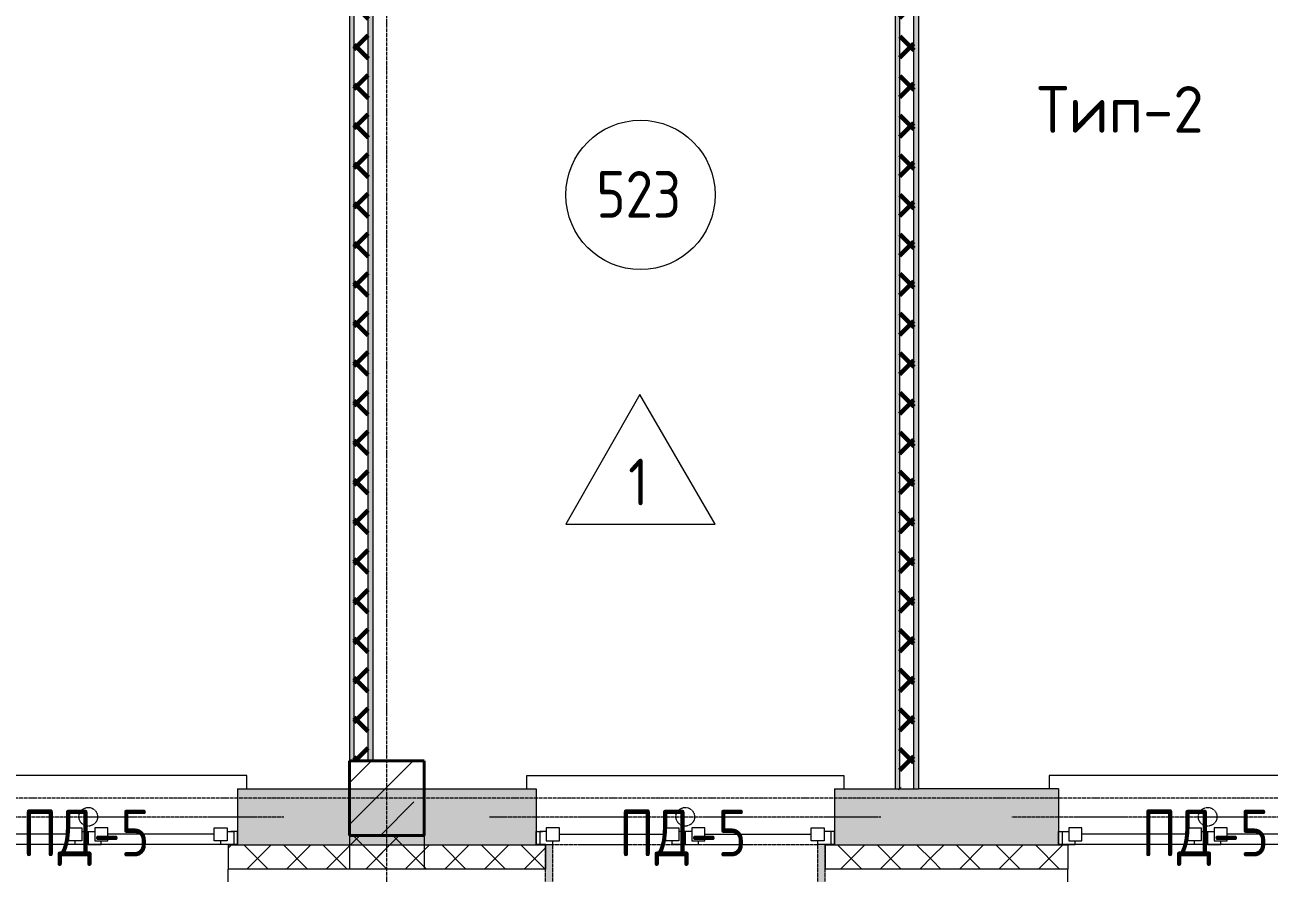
# Model space of a CAD drawing. Header units: millimetres. Extents: x -60946 to 138510, y -262288 to 24501.
# Drawn here: x 19870 to 26539, y -257711 to -253166 of the extents above; entities that cross this region are included whole.
import ezdxf

# ---------------------------------------------------------------- set-up
doc = ezdxf.new("R2010")
doc.units = ezdxf.units.MM
doc.linetypes.add('ADSK_Линия сетки', pattern=[25, 20, -2.5, 0, -2.5])
doc.linetypes.add('ADSK_Невидимые', pattern=[5, 3, -2])
for name, color, linetype, lineweight in [('2)Тип-2', 3, 'Continuous', 60), ('_ Окна', 7, 'Continuous', 18), ('Марки окон', 7, 'Continuous', 20), ('Марки помещений', 7, 'Continuous', 20), ('Несущие колонны', 7, 'Continuous', 18), ('Обобщенные модели', 7, 'ADSK_Невидимые', 18), ('Окна', 7, 'Continuous', 9), ('Оси', 7, 'Continuous', 9), ('Стены внутренние', 7, 'Continuous', 18), ('Стены наружные', 7, 'Continuous', 18), ('Стены несущие', 7, 'Continuous', 30), ('Стены отделка', 7, 'Continuous', 30), ('Стены штриховка', 7, 'Continuous', 9)]:
    doc.layers.add(name, color=color, linetype=linetype, lineweight=lineweight)
doc.styles.add('GOST Common_2', font='', dxfattribs={"width": 0.9, "height": 250})
doc.styles.add('GOST Common_4', font='', dxfattribs={"height": 250})
doc.styles.get('GOST Common_2').set_extended_font_data('GOST Common')
doc.styles.get('GOST Common_4').set_extended_font_data('GOST Common')
pattern_1 = [(45, (9.36, -250313.7), (-106.066, 106.066), []), (135, (9.36, -250313.7), (-106.066, -106.066), [])]

# ---------------------------------------------------------------- blocks, each defined once
blk = doc.blocks.new('ADSK_КолоннаЖБ_Прямоугольная - 400x400 мм-1807143-Маркировочный 5-й')
at = {"layer": 'Несущие колонны', "lineweight": 40}
for p, q in [((-200, 200), (200, 200)), ((-200, -200), (-200, 200)), ((200, 200), (200, -200)), ((200, -200), (-200, -200))]:
    blk.add_line(p, q, dxfattribs=at)
blk = doc.blocks.new('ОКНО L03 _2СТ_RS - ОК-5_1600х2000h-3556607-Маркировочный 5-й')
at = {"layer": '_ Окна'}
for p, q in [((-713.1, -59), (-783.1, -59)), ((-783.1, -59), (-783.1, -129)), ((-713.1, -129), (-713.1, -59)), ((-143.1, -129), (-143.1, -59)), ((-143.1, -59), (-73.1, -59)), ((-73.1, -59), (-73.1, -129)), ((66.9, -59), (-3.1, -59)), ((-3.1, -59), (-3.1, -129)), ((66.9, -129), (66.9, -59)), ((636.9, -129), (636.9, -59)), ((636.9, -59), (706.9, -59)), ((706.9, -59), (706.9, -129)), ((-838.1, -149), (-838.1, -79)), ((-838.1, -79), (-803.1, -79)), ((-818.1, -79), (-818.1, -149)), ((-783.1, -79), (-818.1, -79)), ((-783.1, -129), (-713.1, -129)), ((-748.1, -149), (-748.1, -129)), ((-713.1, -94), (-143.1, -94)), ((-73.1, -129), (-143.1, -129)), ((-108.1, -149), (-108.1, -129)), ((-38.1, -79), (-73.1, -79)), ((-38.1, -79), (-38.1, -149)), ((-38.1, -79), (-38.1, -149)), ((-3.1, -79), (-38.1, -79)), ((-3.1, -129), (66.9, -129)), ((31.9, -149), (31.9, -129)), ((66.9, -94), (636.9, -94)), ((706.9, -129), (636.9, -129)), ((671.9, -149), (671.9, -129)), ((741.9, -79), (706.9, -79)), ((761.9, -79), (726.9, -79)), ((741.9, -79), (741.9, -149)), ((761.9, -149), (761.9, -79)), ((-838.1, -149), (-833.1, -149)), ((-818.1, -149), (-748.1, -149)), ((-38.1, -149), (-108.1, -149)), ((-38.1, -149), (31.9, -149)), ((741.9, -149), (671.9, -149)), ((761.9, -149), (756.9, -149))]:
    blk.add_line(p, q, dxfattribs=at)
blk = doc.blocks.new('Обобщенные модели 7 - Обобщенные модели 7-1212709-Маркировочный 5-й')
at = {"layer": 'Обобщенные модели'}
h = blk.add_hatch(color=256, dxfattribs=at)
h.paths.add_polyline_path([(24110, -7577.5), (24150, -7577.5), (24150, -7244), (24110, -7244)])
h.paths.add_polyline_path([(22650, -7577.5), (22690, -7577.5), (22690, -7244), (22650, -7244)])
for p, q in [((22650, -7244), (22690, -7244)), ((22650, -7577.5), (22650, -7244)), ((22690, -7244), (24110, -7244)), ((22690, -7577.5), (22690, -7244)), ((24150, -7244), (24110, -7244)), ((24110, -7577.5), (24110, -7244)), ((24150, -7577.5), (24150, -7244))]:
    blk.add_line(p, q, dxfattribs=at)
blk = doc.blocks.new('Подоконник_ - ПД-5-3556614-Маркировочный 5-й')
at = {"layer": 'Окна'}
for p, q in [((-850, 300), (850, 300)), ((-850, 229), (-850, 300)), ((850, 300), (850, 229))]:
    blk.add_line(p, q, dxfattribs=at)
blk = doc.blocks.new('ОКНО L03 _2СТ_RS - ОК-5_1600х2000h-3556615-Маркировочный 5-й')
at = {"layer": '_ Окна'}
for p, q in [((-838.1, 149), (-838.1, 79)), ((-838.1, 149), (-833.1, 149)), ((-818.1, 149), (-748.1, 149)), ((-818.1, 79), (-818.1, 149)), ((-748.1, 149), (-748.1, 129)), ((-108.1, 149), (-108.1, 129)), ((-38.1, 149), (-108.1, 149)), ((-38.1, 79), (-38.1, 149)), ((-38.1, 149), (31.9, 149)), ((-38.1, 79), (-38.1, 149)), ((31.9, 149), (31.9, 129)), ((671.9, 149), (671.9, 129)), ((741.9, 149), (671.9, 149)), ((741.9, 79), (741.9, 149)), ((761.9, 149), (756.9, 149)), ((761.9, 149), (761.9, 79)), ((-838.1, 79), (-803.1, 79)), ((-783.1, 79), (-818.1, 79)), ((-783.1, 59), (-783.1, 129)), ((-783.1, 129), (-713.1, 129)), ((-713.1, 129), (-713.1, 59)), ((-713.1, 94), (-143.1, 94)), ((-143.1, 129), (-143.1, 59)), ((-73.1, 129), (-143.1, 129)), ((-73.1, 59), (-73.1, 129)), ((-38.1, 79), (-73.1, 79)), ((-3.1, 79), (-38.1, 79)), ((-3.1, 59), (-3.1, 129)), ((-3.1, 129), (66.9, 129)), ((66.9, 129), (66.9, 59)), ((66.9, 94), (636.9, 94)), ((636.9, 129), (636.9, 59)), ((706.9, 129), (636.9, 129)), ((706.9, 59), (706.9, 129)), ((741.9, 79), (706.9, 79)), ((761.9, 79), (726.9, 79)), ((-713.1, 59), (-783.1, 59)), ((-143.1, 59), (-73.1, 59)), ((66.9, 59), (-3.1, 59)), ((636.9, 59), (706.9, 59))]:
    blk.add_line(p, q, dxfattribs=at)
blk = doc.blocks.new('Подоконник_ - ПД-5-3556619-Маркировочный 5-й')
at = {"layer": 'Окна'}
for p, q in [((-850, -229), (-850, -300)), ((850, -300), (850, -229)), ((-850, -300), (850, -300))]:
    blk.add_line(p, q, dxfattribs=at)
blk = doc.blocks.new('Отлив_ - ОЦC-V14-Маркировочный 5-й')
at = {"layer": 'Окна'}
for p, q in [((-750, 341), (-750, 333.5)), ((-750, 341), (750, 341)), ((-750, 341), (750, 341)), ((750, 341), (750, 333.5)), ((-750, 328.5), (-750, 131)), ((750, 328.5), (750, 131)), ((-750, 0), (750, 0))]:
    blk.add_line(p, q, dxfattribs=at)
blk = doc.blocks.new('BS_Перемычка металлическая - BS_Перемычка металлическая-3881251-Маркировочный 5-й')
at = {"layer": 'Обобщенные модели', "linetype": 'ADSK_Невидимые', "lineweight": 18}
blk.add_line((-1050, 0), (1050, 0), dxfattribs=at)
blk.add_circle((0, 0), 50, dxfattribs=at)
blk = doc.blocks.new('ADSK_Марка_Помещение_ОдноЗначение - Номер-159740-Маркировочный 5-й')
at = {"layer": 'Марки помещений'}
blk.add_circle((0, 0), 4, dxfattribs=at)
blk = doc.blocks.new('ADSK_Марка_Помещение_ТипПола_ГОСТ21-501-2011 - Отделка пола-1456712-Маркировочный 5-й')
at = {"layer": 'Марки помещений'}
for p, q in [((0, 6.934), (-3.965, 0)), ((4.041, 0), (0, 6.934)), ((-3.965, 0), (4.041, 0))]:
    blk.add_line(p, q, dxfattribs=at)

msp = doc.modelspace()

# ---------------------------------------------------------------- hatches: boundary and pattern name
at = {"layer": '2)Тип-2'}
for points in [[(21634.3615, -256333.7359), (21634.3615, -251558.7359), (21609.3615, -251558.7359), (21609.3615, -256333.7359)], [(21734.3615, -256333.7359), (21734.3615, -251558.7359), (21709.3615, -251558.7359), (21709.3615, -256333.7359)], [(24559.3615, -256333.7359), (24559.3615, -251558.7359), (24534.3615, -251558.7359), (24534.3615, -256333.7359)], [(24659.3615, -256333.7359), (24659.3615, -251558.7359), (24634.3615, -251558.7359), (24634.3615, -256333.7359)], [(21634.3615, -257108.7359), (21634.3615, -256333.7359), (21609.3615, -256333.7359), (21609.3615, -257108.7359)], [(21734.3615, -257108.7359), (21734.3615, -256333.7359), (21709.3615, -256333.7359), (21709.3615, -257108.7359)], [(24559.3615, -257258.7359), (24559.3615, -256333.7359), (24534.3615, -256333.7359), (24534.3615, -257258.7359)], [(24659.3615, -257258.7359), (24659.3615, -256333.7359), (24634.3615, -256333.7359), (24634.3615, -257258.7359)]]:
    msp.add_hatch(color=256, dxfattribs=at).paths.add_polyline_path(points)
h = msp.add_hatch(dxfattribs=at)
h.set_pattern_fill('FP_4', color=256, style=0, pattern_type=2)
h.set_pattern_definition(pattern_1)
h.paths.add_polyline_path([(21709.3615, -256333.7359), (21709.3615, -251558.7359), (21634.3615, -251558.7359), (21634.3615, -256333.7359)])
h = msp.add_hatch(dxfattribs=at)
h.set_pattern_fill('FP_4', color=256, style=0, pattern_type=2)
h.set_pattern_definition(pattern_1)
h.paths.add_polyline_path([(24559.3615, -256333.7359), (24634.3615, -256333.7359), (24634.3615, -251508.7359), (24559.3615, -251508.7359), (24559.3615, -254859.9621)])
h = msp.add_hatch(dxfattribs=at)
h.set_pattern_fill('FP_4', color=256, style=0, pattern_type=2)
h.set_pattern_definition(pattern_1)
h.paths.add_polyline_path([(21709.3615, -257108.7359), (21709.3615, -256333.7359), (21634.3615, -256333.7359), (21634.3615, -257108.7359)])
h = msp.add_hatch(dxfattribs=at)
h.set_pattern_fill('FP_4', color=256, style=0, pattern_type=2)
h.set_pattern_definition(pattern_1)
h.paths.add_polyline_path([(24634.3615, -257258.7359), (24634.3615, -256333.7359), (24559.3615, -256333.7359), (24559.3615, -257258.7359)])
at = {"layer": 'Несущие колонны', "lineweight": 9}
h = msp.add_hatch(dxfattribs=at)
h.set_pattern_fill('FP_1', color=256, style=0, pattern_type=2)
h.set_pattern_definition([(45, (9.36, -250313.7), (-224.5064, 224.5064), []), (45, (233.87, -250313.7), (-224.5064, 224.5064), [396.875, -79.375, 3.353, -76.022])])
h.paths.add_polyline_path([(22009.3615, -257508.7359), (22009.3615, -257108.7359), (21609.3615, -257108.7359), (21609.3615, -257508.7359)])
at = {"layer": 'Стены внутренние', "lineweight": 9}
h = msp.add_hatch(dxfattribs=at)
h.set_pattern_fill('FP_2', color=256, style=0, pattern_type=2)
h.set_pattern_definition([(45, (9.36, -250313.7), (84.18955, 308.69595), [396.875, -79.375, 3.353, -76.022])])
h.paths.add_polyline_path([(59259.3615, -257558.7359), (59259.3615, -257557.7359), (59209.3615, -257557.7359), (59209.3615, -257258.7359), (58009.3615, -257258.7359), (58009.3615, -257557.7359), (57959.3615, -257558.7359)])
h.paths.add_polyline_path([(56459.3615, -257558.7359), (56459.3615, -257557.7359), (56409.3615, -257557.7359), (56409.3615, -257258.7359), (54809.3615, -257258.7359), (54809.3615, -257557.7359), (55685.0249, -257558.7359)])
h.paths.add_polyline_path([(60759.3615, -257558.7359), (61559.3615, -257558.7359), (61559.3615, -257508.7359), (61409.3615, -257508.7359), (61409.3615, -257258.7359), (60809.3615, -257258.7359), (60809.3615, -257557.7359), (60759.3615, -257557.7359)])
h.paths.add_polyline_path([(48465.4571, -257558.7359), (50409.3615, -257557.7359), (50409.3615, -257258.7359), (48509.3615, -257258.7359), (48509.3615, -257557.7359), (48459.3615, -257558.7359)])
h.paths.add_polyline_path([(51959.3615, -257558.7359), (53209.3615, -257557.7359), (53209.3615, -257258.7359), (52009.3615, -257258.7359), (52009.3615, -257557.7359), (51959.3615, -257557.7359)])
h.paths.add_polyline_path([(46959.3615, -257558.7359), (46959.3615, -257557.7359), (46909.3615, -257557.7359), (46909.3615, -257258.7359), (45009.3615, -257258.7359), (45009.3615, -257557.7359), (45577.63, -257558.7359)])
h.paths.add_polyline_path([(43459.3615, -257558.7359), (43459.3615, -257557.7359), (43409.3615, -257557.7359), (43409.3615, -257258.7359), (42209.3615, -257258.7359), (42209.3615, -257557.7359), (42689.8029, -257558.7359)])
h.paths.add_polyline_path([(36159.3615, -257558.7359), (37409.3615, -257557.7359), (37409.3615, -257258.7359), (36209.3615, -257258.7359), (36209.3615, -257557.7359), (36159.3615, -257557.7359)])
h.paths.add_polyline_path([(38959.3615, -257558.7359), (40609.3615, -257557.7359), (40609.3615, -257258.7359), (39009.3615, -257258.7359), (39009.3615, -257557.7359), (38959.3615, -257557.7359)])
h.paths.add_polyline_path([(34026.3216, -257558.7359), (34609.3615, -257557.7359), (34609.3615, -257258.7359), (33009.3615, -257258.7359), (33009.3615, -257557.7359), (32959.3615, -257558.7359)])
h.paths.add_polyline_path([(24734.3615, -257558.7359), (25409.3615, -257557.7359), (25409.3615, -257258.7359), (24734.3615, -257258.7359), (24734.3615, -257557.7359)])
h.paths.add_polyline_path([(31459.3615, -257558.7359), (31459.3615, -257557.7359), (31409.3615, -257557.7359), (31409.3615, -257258.7359), (30209.3615, -257258.7359), (30209.3615, -257557.7359), (31138.4945, -257558.7359)])
h.paths.add_polyline_path([(28659.3615, -257558.7359), (28659.3615, -257557.7359), (28609.3615, -257557.7359), (28609.3615, -257258.7359), (27009.3615, -257258.7359), (27009.3615, -257557.7359), (28250.6673, -257558.7359)])
h.paths.add_polyline_path([(-2990.6385, -257558.7359), (-721.5569, -257558.7359), (-721.5569, -257258.7359), (-2990.6385, -257258.7359), (-2990.6385, -257508.7359)])
h = msp.add_hatch(dxfattribs=at)
h.set_pattern_fill('FP_3', color=256, style=0, pattern_type=2)
h.set_pattern_definition([(45, (9.36, -250313.7), (84.1903, 308.6967), [396.875, -79.375, 3.353, -76.022])])
h.paths.add_polyline_path([(24159.3615, -257558.7359), (24734.3615, -257558.7359), (24734.3615, -257258.7359), (24209.3615, -257258.7359), (24209.3615, -257557.7359), (24159.3615, -257557.7359)])
h.paths.add_polyline_path([(22659.3615, -257558.7359), (22659.3615, -257557.7359), (22609.3615, -257557.7359), (22609.3615, -257258.7359), (21009.3615, -257258.7359), (21009.3615, -257557.7359), (22475.0131, -257558.7359)])
h.paths.add_polyline_path([(16122.8715, -257558.7359), (16609.3615, -257557.7359), (16609.3615, -257258.7359), (13934.3615, -257258.7359), (13934.3615, -257558.7359), (14459.3615, -257558.7359)])
h.paths.add_polyline_path([(18159.3615, -257558.7359), (19409.3615, -257557.7359), (19409.3615, -257258.7359), (18209.3615, -257258.7359), (18209.3615, -257557.7359), (18159.3615, -257557.7359)])
h.paths.add_polyline_path([(12484.3615, -257558.7359), (12484.3615, -257258.7359), (7934.3615, -257258.7359), (7934.3615, -257558.7359), (8035.8776, -257558.7359)])
h.paths.add_polyline_path([(6484.3615, -257558.7359), (6484.3615, -257258.7359), (1934.3615, -257258.7359), (1934.3615, -257558.7359), (2260.2234, -257558.7359)])
h.paths.add_polyline_path([(-627.6037, -257558.7359), (484.3615, -257558.7359), (484.3615, -257258.7359), (-721.5569, -257258.7359), (-721.5569, -257558.7359)])
at = {"layer": 'Стены наружные', "lineweight": 9}
h = msp.add_hatch(dxfattribs=at)
h.set_pattern_fill('FP_4', color=256, style=0, pattern_type=2)
h.set_pattern_definition(pattern_1)
h.paths.add_polyline_path([(60759.3615, -257688.7359), (61809.3615, -257688.7359), (61809.3615, -257558.7359), (60759.3615, -257558.7359)])
h.paths.add_polyline_path([(59259.3615, -257688.7359), (59259.3615, -257558.7359), (57959.3615, -257558.7359), (57959.3615, -257688.7359)])
h.paths.add_polyline_path([(40659.3615, -257688.7359), (40659.3615, -257558.7359), (38959.3615, -257558.7359), (38959.3615, -257688.7359), (39801.9758, -257688.7359)])
h.paths.add_polyline_path([(37459.3615, -257688.7359), (37459.3615, -257558.7359), (36159.3615, -257558.7359), (36159.3615, -257688.7359), (36914.1487, -257688.7359)])
h.paths.add_polyline_path([(42159.3615, -257688.7359), (43459.3615, -257688.7359), (43459.3615, -257558.7359), (42159.3615, -257558.7359)])
h.paths.add_polyline_path([(48465.4571, -257688.7359), (50459.3615, -257688.7359), (50459.3615, -257558.7359), (48459.3615, -257558.7359), (48459.3615, -257688.7359)])
h.paths.add_polyline_path([(55685.0249, -257688.7359), (56459.3615, -257688.7359), (56459.3615, -257558.7359), (54759.3615, -257558.7359), (54759.3615, -257688.7359)])
h.paths.add_polyline_path([(44959.3615, -257688.7359), (46959.3615, -257688.7359), (46959.3615, -257558.7359), (44959.3615, -257558.7359)])
h.paths.add_polyline_path([(52797.1978, -257688.7359), (53259.3615, -257688.7359), (53259.3615, -257558.7359), (51959.3615, -257558.7359), (51959.3615, -257688.7359)])
h.paths.add_polyline_path([(28659.3615, -257688.7359), (28659.3615, -257558.7359), (26959.3615, -257558.7359), (26959.3615, -257688.7359), (28250.6673, -257688.7359)])
h.paths.add_polyline_path([(30159.3615, -257688.7359), (31459.3615, -257688.7359), (31459.3615, -257558.7359), (30159.3615, -257558.7359)])
h.paths.add_polyline_path([(32959.3615, -257688.7359), (34659.3615, -257688.7359), (34659.3615, -257558.7359), (32959.3615, -257558.7359)])
h.paths.add_polyline_path([(25362.8402, -257688.7359), (25459.3615, -257688.7359), (25459.3615, -257558.7359), (24734.3615, -257558.7359), (24734.3615, -257688.7359)])
h.paths.add_polyline_path([(-2990.6385, -257688.7359), (-721.5569, -257688.7359), (-721.5569, -257558.7359), (-2990.6385, -257558.7359)])
h = msp.add_hatch(dxfattribs=at)
h.set_pattern_fill('FP_4', color=256, style=0, pattern_type=2)
h.set_pattern_definition(pattern_1)
h.paths.add_polyline_path([(24159.3615, -257688.7359), (24734.3615, -257688.7359), (24734.3615, -257558.7359), (24159.3615, -257558.7359)])
h.paths.add_polyline_path([(20959.3615, -257688.7359), (22659.3615, -257688.7359), (22659.3615, -257558.7359), (20959.3615, -257558.7359)])
h.paths.add_polyline_path([(19459.3615, -257688.7359), (19459.3615, -257558.7359), (18159.3615, -257558.7359), (18159.3615, -257688.7359)])
h.paths.add_polyline_path([(16659.3615, -257688.7359), (16659.3615, -257558.7359), (13934.3615, -257558.7359), (13934.3615, -257688.7359), (16122.8715, -257688.7359)])
h.paths.add_polyline_path([(12484.3615, -257688.7359), (12484.3615, -257558.7359), (7934.3615, -257558.7359), (7934.3615, -257688.7359), (8035.8776, -257688.7359)])
h.paths.add_polyline_path([(6484.3615, -257688.7359), (6484.3615, -257558.7359), (1934.3615, -257558.7359), (1934.3615, -257688.7359), (2260.2234, -257688.7359)])
h.paths.add_polyline_path([(-721.5569, -257688.7359), (484.3615, -257688.7359), (484.3615, -257558.7359), (-721.5569, -257558.7359)])
h = msp.add_hatch(dxfattribs=at)
h.set_pattern_fill('FP_4', color=256, style=0, pattern_type=2)
h.set_pattern_definition(pattern_1)
h.paths.add_polyline_path([(22009.3615, -257688.7359), (22009.3615, -257508.7359), (21609.3615, -257508.7359), (21609.3615, -257688.7359)])

# ---------------------------------------------------------------- linework, layer by layer
at = {"layer": 'Несущие колонны', "lineweight": 9}
for p, q in [((21634.3615, -257108.7359), (21609.3615, -257108.7359)), ((21609.3615, -257508.7359), (21609.3615, -257108.7359)), ((21709.3615, -257108.7359), (21634.3615, -257108.7359)), ((21734.3615, -257108.7359), (21709.3615, -257108.7359)), ((22009.3615, -257108.7359), (21734.3615, -257108.7359)), ((22009.3615, -257108.7359), (22009.3615, -257508.7359)), ((22009.3615, -257508.7359), (21609.3615, -257508.7359))]:
    msp.add_line(p, q, dxfattribs=at)
at = {"layer": 'Оси', "color": 253, "linetype": 'ADSK_Линия сетки', "lineweight": 5, "true_color": 0xaaaaaa}
for p, q in [((21809.3615, -261287.5872), (21809.3615, -240286.2598)), ((62528.5982, -257308.7359), (-25230.7352, -257308.7359))]:
    msp.add_line(p, q, dxfattribs=at)
at = {"layer": 'Стены несущие', "lineweight": 9}
for p, q in [((21609.3615, -251583.7359), (21609.3615, -257108.7359)), ((21734.3615, -251583.7359), (21734.3615, -257108.7359)), ((24534.3615, -251583.7359), (24534.3615, -257258.7359)), ((24659.3615, -251583.7359), (24659.3615, -257258.7359)), ((21009.3615, -257258.7359), (22609.3615, -257258.7359)), ((21009.3615, -257258.7359), (21009.3615, -257557.7359)), ((22609.3615, -257258.7359), (22609.3615, -257557.7359)), ((24209.3615, -257258.7359), (24534.3615, -257258.7359)), ((24209.3615, -257258.7359), (24209.3615, -257557.7359)), ((25409.3615, -257258.7359), (24659.3615, -257258.7359)), ((25409.3615, -257258.7359), (25409.3615, -257557.7359)), ((21009.3615, -257557.7359), (20959.3615, -257557.7359)), ((20959.3615, -257558.7359), (20959.3615, -257557.7359)), ((22659.3615, -257557.7359), (22609.3615, -257557.7359)), ((22659.3615, -257558.7359), (22659.3615, -257557.7359)), ((24209.3615, -257557.7359), (24159.3615, -257557.7359)), ((24159.3615, -257558.7359), (24159.3615, -257557.7359)), ((25459.3615, -257557.7359), (25409.3615, -257557.7359)), ((25459.3615, -257558.7359), (25459.3615, -257557.7359))]:
    msp.add_line(p, q, dxfattribs=at)
at = {"layer": 'Стены отделка', "lineweight": 9}
for p, q in [((20959.3615, -257558.7359), (20959.3615, -257688.7359)), ((21609.3615, -257508.7359), (22009.3615, -257508.7359)), ((21609.3615, -257508.7359), (21609.3615, -257688.7359)), ((22009.3615, -257508.7359), (22009.3615, -257688.7359)), ((22659.3615, -257558.7359), (22659.3615, -257688.7359)), ((24159.3615, -257558.7359), (24159.3615, -257688.7359)), ((25459.3615, -257558.7359), (25459.3615, -257688.7359)), ((22659.3615, -257688.7359), (20959.3615, -257688.7359)), ((25459.3615, -257688.7359), (24159.3615, -257688.7359))]:
    msp.add_line(p, q, dxfattribs=at)
at = {"layer": 'Стены штриховка', "lineweight": 9}
for p, q in [((21634.3615, -257108.7359), (21634.3615, -251558.7359)), ((21709.3615, -257108.7359), (21709.3615, -251558.7359)), ((24559.3615, -257258.7359), (24559.3615, -251508.7359)), ((24634.3615, -257258.7359), (24634.3615, -251508.7359)), ((21609.3615, -257108.7359), (21734.3615, -257108.7359)), ((24534.3615, -257258.7359), (24659.3615, -257258.7359)), ((20959.3615, -257558.7359), (22659.3615, -257558.7359)), ((24159.3615, -257558.7359), (25459.3615, -257558.7359))]:
    msp.add_line(p, q, dxfattribs=at)

# ---------------------------------------------------------------- block references
at = {"layer": 'Марки помещений', "xscale": 99.99999999999993, "yscale": 99.99999999999993, "zscale": 99.99999999999993}
for name, p in [('ADSK_Марка_Помещение_ОдноЗначение - Номер-159740-Маркировочный 5-й', (23169.3376, -254076.8352)), ('ADSK_Марка_Помещение_ТипПола_ГОСТ21-501-2011 - Отделка пола-1456712-Маркировочный 5-й', (23165.8323, -255840.3757))]:
    msp.add_blockref(name, p, dxfattribs=at)
at = {"layer": 'Несущие колонны', "lineweight": 40, "rotation": 89.9999999999999}
msp.add_blockref('ADSK_КолоннаЖБ_Прямоугольная - 400x400 мм-1807143-Маркировочный 5-й', (21809.3615, -257308.7359), dxfattribs=at)
at = {"layer": 'Обобщенные модели', "linetype": 'ADSK_Невидимые', "lineweight": 18}
for p in [(20209.3615, -257408.7359), (23409.3615, -257408.7359), (26209.3615, -257408.7359)]:
    msp.add_blockref('BS_Перемычка металлическая - BS_Перемычка металлическая-3881251-Маркировочный 5-й', p, dxfattribs=at)
at = {"layer": 'Обобщенные модели'}
msp.add_blockref('Обобщенные модели 7 - Обобщенные модели 7-1212709-Маркировочный 5-й', (9.3615, -250313.7049), dxfattribs=at)
at = {"layer": 'Окна', "color": 7, "true_color": 0xffffff, "rotation": 180}
for p in [(20209.3615, -257487.7359), (26209.3615, -257487.7359)]:
    msp.add_blockref('Подоконник_ - ПД-5-3556619-Маркировочный 5-й', p, dxfattribs=at)
at = {"layer": 'Окна', "color": 7, "true_color": 0xffffff}
msp.add_blockref('Подоконник_ - ПД-5-3556614-Маркировочный 5-й', (23409.3615, -257487.7359), dxfattribs=at)
at = {"layer": 'Окна', "rotation": 180}
for name, p in [('ОКНО L03 _2СТ_RS - ОК-5_1600х2000h-3556615-Маркировочный 5-й', (20171.2615, -257408.7359)), ('ОКНО L03 _2СТ_RS - ОК-5_1600х2000h-3556615-Маркировочный 5-й', (26171.2615, -257408.7359)), ('Отлив_ - ОЦC-V14-Маркировочный 5-й', (20209.3615, -257557.7359)), ('Отлив_ - ОЦC-V14-Маркировочный 5-й', (26209.3615, -257557.7359))]:
    msp.add_blockref(name, p, dxfattribs=at)
at = {"layer": 'Окна'}
msp.add_blockref('ОКНО L03 _2СТ_RS - ОК-5_1600х2000h-3556607-Маркировочный 5-й', (23447.4615, -257408.7359), dxfattribs=at)

# ---------------------------------------------------------------- texts
at = {"layer": '2)Тип-2', "color": 116, "lineweight": 30, "true_color": 0x008040, "insert": (25294.6711, -253493.787), "char_height": 250, "width": 673.4175, "attachment_point": 1, "style": 'GOST Common_4'}
msp.add_mtext('Тип-2', dxfattribs=at)
at = {"layer": 'Марки окон', "lineweight": 5, "char_height": 250, "attachment_point": 1, "style": 'GOST Common_2'}
for s, insert, width in [('ПД', (19854.7541, -257370.7228), 461.772), ('-5', (20235.7541, -257370.7228), 389.620125), ('ПД', (23054.7541, -257370.7228), 461.772), ('-5', (23435.7541, -257370.7228), 389.620125), ('ПД', (25854.7541, -257370.7228), 461.772), ('-5', (26235.7541, -257370.7228), 389.620125)]:
    msp.add_mtext(s, dxfattribs=dict(at, insert=insert, width=width))
at = {"layer": 'Марки помещений', "lineweight": 9, "char_height": 250, "attachment_point": 1, "style": 'GOST Common_2'}
for s, insert, width in [('523', (22933.0803, -253949.1102), 584.430187), ('\\fGOST Common|b0|i0|c204|p34|;\\W.9;1', (23103.8999, -255490.3665), 137.088562)]:
    msp.add_mtext(s, dxfattribs=dict(at, insert=insert, width=width))

doc.saveas('drawing.dxf')
